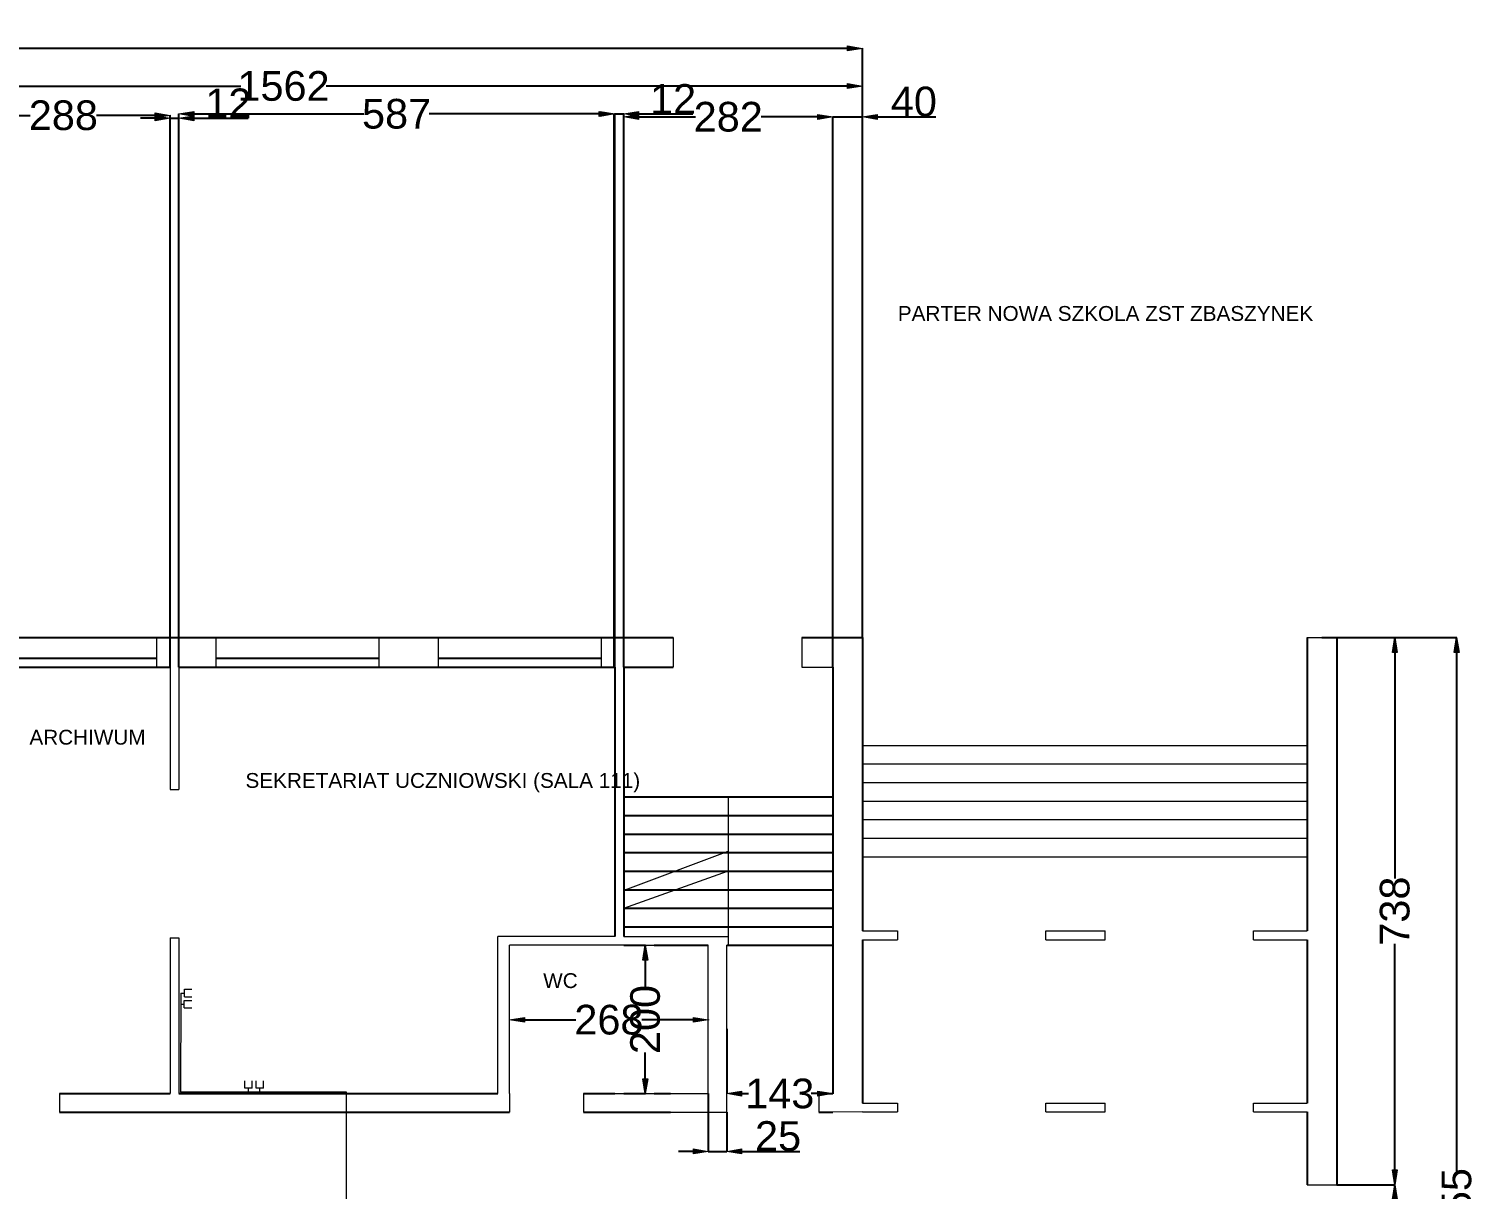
# Model space of a CAD drawing. Header units: inches. Extents: x -201 to 3621, y -2401 to 238.
# Drawn here: x 1669 to 3621, y -1327 to 238 of the extents above; entities that cross this region are included whole.
import ezdxf
from ezdxf.enums import TextEntityAlignment as Align

# ---------------------------------------------------------------- set-up
doc = ezdxf.new("R2010")
doc.units = ezdxf.units.IN
doc.header["$MEASUREMENT"] = 0
doc.layers.get('0').update_dxf_attribs({"lineweight": 0})
doc.layers.get('Defpoints').update_dxf_attribs({"lineweight": 0})
for name, color, linetype, lineweight in [('Gniazda - zarz.', 7, 'Continuous', 0), ('Kabel', 2, 'Continuous', 0), ('nazwy', 5, 'Continuous', 30), ('Przewiercenia', 42, 'Continuous', 0), ('wymiarowanie', 252, 'Continuous', 15), ('ściany', 7, 'Continuous', 35)]:
    doc.layers.add(name, color=color, linetype=linetype, lineweight=lineweight)
doc.styles.get("Standard").update_dxf_attribs({"font": 'arial.ttf', "height": 8})
doc.dimstyles.get("Standard").update_dxf_attribs({"dimtxt": 40, "dimasz": 20, "dimexe": 0.2, "dimexo": 0.05, "dimgap": 0.09, "dimtad": 0, "dimdec": 0, "dimzin": 0, "dimdsep": 46, "dimtxsty": 'Standard', "dimblk": 'VDDIM_DEFAULT', "dimcen": 0.09, "dimclre": 256, "dimclrt": 256, "dimadec": 0, "dimazin": 0, "dimtfac": 1, "dimtdec": 4, "dimtix": 1, "dimtmove": 0, "dimatfit": 3, "dimfxl": 0, "dimtolj": 1, "dimtzin": 0, "dimarcsym": 0})

# ---------------------------------------------------------------- blocks, each defined once
blk = doc.blocks.new('VDDIM_DEFAULT')
at = {"linetype": 'Continuous'}
blk.add_hatch(color=0, dxfattribs=at).paths.add_polyline_path([(0, 0), (-1, -0.1665), (-1, 0.1665)], flags=0)
at = {"color": 0, "linetype": 'Continuous'}
blk.add_lwpolyline([(0, 0), (-1, -0.1665), (-1, 0.1665), (0, 0)], dxfattribs=at)
blk = doc.blocks.new('*D35')
at = {"layer": 'Defpoints', "color": 0}
for p in [(-23, 211.3), (-23, 18), (2793, -583)]:
    blk.add_point(p, dxfattribs=at)
at = {"layer": 'wymiarowanie', "lineweight": -2}
for p, q in [((-23, 18.1), (-23, 211.5)), ((2793, -583), (2793, 211.5))]:
    blk.add_line(p, q, dxfattribs=at)
at = {"layer": 'wymiarowanie', "color": 0, "lineweight": -2}
for p, q in [((-3, 211.3), (1324.9, 211.3)), ((2773, 211.3), (1445.1, 211.3))]:
    blk.add_line(p, q, dxfattribs=at)
at = {"layer": 'wymiarowanie', "color": 0, "lineweight": -2, "xscale": 20, "yscale": 20, "zscale": 20}
for p, rotation in [((-23, 211.3), 180), ((2793, 211.3), 360)]:
    blk.add_blockref('VDDIM_DEFAULT', p, dxfattribs=dict(at, rotation=rotation))
at = {"layer": 'wymiarowanie', "insert": (1385, 211.3), "char_height": 40, "attachment_point": 5}
blk.add_mtext('\\A1;2816', dxfattribs=at)
blk = doc.blocks.new('*D37')
at = {"layer": 'Defpoints', "color": 0}
for p in [(2793, 160.5), (1231, 18), (2793, -583)]:
    blk.add_point(p, dxfattribs=at)
at = {"layer": 'wymiarowanie', "lineweight": -2}
for p, q in [((1231, 18.1), (1231, 160.7)), ((2793, -583), (2793, 160.7))]:
    blk.add_line(p, q, dxfattribs=at)
at = {"layer": 'wymiarowanie', "color": 0, "lineweight": -2}
for p, q in [((1251, 160.5), (1954.3, 160.5)), ((2773, 160.5), (2069.6, 160.5))]:
    blk.add_line(p, q, dxfattribs=at)
at = {"layer": 'wymiarowanie', "color": 0, "lineweight": -2, "xscale": 20, "yscale": 20, "zscale": 20}
for p, rotation in [((1231, 160.5), 180), ((2793, 160.5), 360)]:
    blk.add_blockref('VDDIM_DEFAULT', p, dxfattribs=dict(at, rotation=rotation))
at = {"layer": 'wymiarowanie', "insert": (2012, 160.5), "char_height": 40, "attachment_point": 5}
blk.add_mtext('\\A1;1562', dxfattribs=at)
blk = doc.blocks.new('*D47')
at = {"layer": 'Defpoints', "color": 0}
for p in [(2793, 119), (2793, -583), (2753, -623)]:
    blk.add_point(p, dxfattribs=at)
at = {"layer": 'wymiarowanie', "color": 0, "lineweight": -2}
for p, q in [((2733, 119), (2713, 119)), ((2753, 119), (2793, 119)), ((2813, 119), (2891.86, 119))]:
    blk.add_line(p, q, dxfattribs=at)
at = {"layer": 'wymiarowanie', "lineweight": -2}
for p, q in [((2753, -622.95), (2753, 119.2)), ((2793, -582.95), (2793, 119.2))]:
    blk.add_line(p, q, dxfattribs=at)
at = {"layer": 'wymiarowanie', "color": 0, "lineweight": -2, "xscale": 20, "yscale": 20, "zscale": 20}
blk.add_blockref('VDDIM_DEFAULT', (2753, 119), dxfattribs=at)
at = {"layer": 'wymiarowanie', "color": 0, "lineweight": -2, "xscale": 20, "yscale": 20, "zscale": 20, "rotation": 180}
blk.add_blockref('VDDIM_DEFAULT', (2793, 119), dxfattribs=at)
at = {"layer": 'wymiarowanie', "insert": (2862.43, 139.51), "char_height": 40, "attachment_point": 5}
blk.add_mtext('\\A1;40', dxfattribs=at)
blk = doc.blocks.new('*D48')
at = {"layer": 'Defpoints', "color": 0}
for p in [(2471, 123), (2459, -623), (2471, -623)]:
    blk.add_point(p, dxfattribs=at)
at = {"layer": 'wymiarowanie', "color": 0, "lineweight": -2}
for p, q in [((2439, 123), (2419, 123)), ((2459, 123), (2471, 123)), ((2491, 123), (2564.2, 123))]:
    blk.add_line(p, q, dxfattribs=at)
at = {"layer": 'wymiarowanie', "lineweight": -2}
for p, q in [((2459, -623), (2459, 123.2)), ((2471, -623), (2471, 123.2))]:
    blk.add_line(p, q, dxfattribs=at)
at = {"layer": 'wymiarowanie', "color": 0, "lineweight": -2, "xscale": 20, "yscale": 20, "zscale": 20}
blk.add_blockref('VDDIM_DEFAULT', (2459, 123), dxfattribs=at)
at = {"layer": 'wymiarowanie', "color": 0, "lineweight": -2, "xscale": 20, "yscale": 20, "zscale": 20, "rotation": 180}
blk.add_blockref('VDDIM_DEFAULT', (2471, 123), dxfattribs=at)
at = {"layer": 'wymiarowanie', "insert": (2537.6, 143.2), "char_height": 40, "attachment_point": 5}
blk.add_mtext('\\A1;12', dxfattribs=at)
blk = doc.blocks.new('*D49')
at = {"layer": 'Defpoints', "color": 0}
for p in [(2753, 119), (2471, -623), (2753, -622.95)]:
    blk.add_point(p, dxfattribs=at)
at = {"layer": 'wymiarowanie', "lineweight": -2}
for p, q in [((2471, -622.95), (2471, 119.2)), ((2753, -622.9), (2753, 119.2))]:
    blk.add_line(p, q, dxfattribs=at)
at = {"layer": 'wymiarowanie', "color": 0, "lineweight": -2}
for p, q in [((2491, 119), (2567.65, 119)), ((2733, 119), (2656.35, 119))]:
    blk.add_line(p, q, dxfattribs=at)
at = {"layer": 'wymiarowanie', "color": 0, "lineweight": -2, "xscale": 20, "yscale": 20, "zscale": 20}
for p, rotation in [((2471, 119), 180), ((2753, 119), 360)]:
    blk.add_blockref('VDDIM_DEFAULT', p, dxfattribs=dict(at, rotation=rotation))
at = {"layer": 'wymiarowanie', "insert": (2612, 119), "char_height": 40, "attachment_point": 5}
blk.add_mtext('\\A1;282', dxfattribs=at)
blk = doc.blocks.new('*D75')
at = {"layer": 'Defpoints', "color": 0}
for p in [(2316.9, -1098), (2585, -1098), (2585, -1098.5)]:
    blk.add_point(p, dxfattribs=at)
at = {"layer": 'wymiarowanie', "lineweight": -2}
for p, q in [((2316.9, -1098), (2316.9, -1098.7)), ((2585, -1098), (2585, -1098.7))]:
    blk.add_line(p, q, dxfattribs=at)
at = {"layer": 'wymiarowanie', "color": 0, "lineweight": -2}
for p, q in [((2336.9, -1098.5), (2406.3, -1098.5)), ((2565, -1098.5), (2495.6, -1098.5))]:
    blk.add_line(p, q, dxfattribs=at)
at = {"layer": 'wymiarowanie', "color": 0, "lineweight": -2, "xscale": 20, "yscale": 20, "zscale": 20, "rotation": 180}
blk.add_blockref('VDDIM_DEFAULT', (2316.9, -1098.5), dxfattribs=at)
at = {"layer": 'wymiarowanie', "color": 0, "lineweight": -2, "xscale": 20, "yscale": 20, "zscale": 20}
blk.add_blockref('VDDIM_DEFAULT', (2585, -1098.5), dxfattribs=at)
at = {"layer": 'wymiarowanie', "insert": (2451, -1098.5), "char_height": 40, "attachment_point": 5}
blk.add_mtext('\\A1;268', dxfattribs=at)
blk = doc.blocks.new('*D76')
at = {"layer": 'Defpoints', "color": 0}
for p in [(2471, -998), (2471, -1198), (2500, -1198)]:
    blk.add_point(p, dxfattribs=at)
at = {"layer": 'wymiarowanie', "lineweight": -2}
for p, q in [((2471.05, -998), (2500.2, -998)), ((2471.05, -1198), (2500.2, -1198))]:
    blk.add_line(p, q, dxfattribs=at)
at = {"layer": 'wymiarowanie', "color": 0, "lineweight": -2}
for p, q in [((2500, -1018), (2500, -1053.51)), ((2500, -1178), (2500, -1142.49))]:
    blk.add_line(p, q, dxfattribs=at)
at = {"layer": 'wymiarowanie', "color": 0, "lineweight": -2, "xscale": 20, "yscale": 20, "zscale": 20}
for p, rotation in [((2500, -998), 90), ((2500, -1198), 270)]:
    blk.add_blockref('VDDIM_DEFAULT', p, dxfattribs=dict(at, rotation=rotation))
at = {"layer": 'wymiarowanie', "insert": (2500, -1098), "char_height": 40, "attachment_point": 5, "rotation": 90}
blk.add_mtext('\\A1;200', dxfattribs=at)
blk = doc.blocks.new('*D78')
at = {"layer": 'Defpoints', "color": 0}
for p in [(2585, -1198), (2610, -1223), (2610, -1275.9)]:
    blk.add_point(p, dxfattribs=at)
at = {"layer": 'wymiarowanie', "lineweight": -2}
for p, q in [((2585, -1198), (2585, -1276.1)), ((2610, -1223), (2610, -1276.1))]:
    blk.add_line(p, q, dxfattribs=at)
at = {"layer": 'wymiarowanie', "color": 0, "lineweight": -2}
for p, q in [((2565, -1275.9), (2545, -1275.9)), ((2585, -1275.9), (2610, -1275.9)), ((2630, -1275.9), (2708.4, -1275.9))]:
    blk.add_line(p, q, dxfattribs=at)
at = {"layer": 'wymiarowanie', "color": 0, "lineweight": -2, "xscale": 20, "yscale": 20, "zscale": 20}
blk.add_blockref('VDDIM_DEFAULT', (2585, -1275.9), dxfattribs=at)
at = {"layer": 'wymiarowanie', "color": 0, "lineweight": -2, "xscale": 20, "yscale": 20, "zscale": 20, "rotation": 180}
blk.add_blockref('VDDIM_DEFAULT', (2610, -1275.9), dxfattribs=at)
at = {"layer": 'wymiarowanie', "insert": (2679.2, -1255.4), "char_height": 40, "attachment_point": 5}
blk.add_mtext('\\A1;25', dxfattribs=at)
blk = doc.blocks.new('*D79')
at = {"layer": 'Defpoints', "color": 0}
for p in [(1571, 121), (1571, -623), (1859, -623)]:
    blk.add_point(p, dxfattribs=at)
at = {"layer": 'wymiarowanie', "lineweight": -2}
for p, q in [((1571, -623), (1571, 121.2)), ((1859, -623), (1859, 121.2))]:
    blk.add_line(p, q, dxfattribs=at)
at = {"layer": 'wymiarowanie', "color": 0, "lineweight": -2}
for p, q in [((1591, 121), (1670.4, 121)), ((1839, 121), (1759.6, 121))]:
    blk.add_line(p, q, dxfattribs=at)
at = {"layer": 'wymiarowanie', "color": 0, "lineweight": -2, "xscale": 20, "yscale": 20, "zscale": 20}
for p, rotation in [((1571, 121), 180), ((1859, 121), 360)]:
    blk.add_blockref('VDDIM_DEFAULT', p, dxfattribs=dict(at, rotation=rotation))
at = {"layer": 'wymiarowanie', "insert": (1715, 121), "char_height": 40, "attachment_point": 5}
blk.add_mtext('\\A1;288', dxfattribs=at)
blk = doc.blocks.new('*D80')
at = {"layer": 'Defpoints', "color": 0}
for p in [(1871, 117.1), (1859, -623), (1871, -623)]:
    blk.add_point(p, dxfattribs=at)
at = {"layer": 'wymiarowanie', "lineweight": -2}
for p, q in [((1859, -623), (1859, 117.3)), ((1871, -623), (1871, 117.3))]:
    blk.add_line(p, q, dxfattribs=at)
at = {"layer": 'wymiarowanie', "color": 0, "lineweight": -2}
for p, q in [((1839, 117.1), (1819, 117.1)), ((1859, 117.1), (1871, 117.1)), ((1891, 117.1), (1964.2, 117.1))]:
    blk.add_line(p, q, dxfattribs=at)
at = {"layer": 'wymiarowanie', "color": 0, "lineweight": -2, "xscale": 20, "yscale": 20, "zscale": 20}
blk.add_blockref('VDDIM_DEFAULT', (1859, 117.1), dxfattribs=at)
at = {"layer": 'wymiarowanie', "color": 0, "lineweight": -2, "xscale": 20, "yscale": 20, "zscale": 20, "rotation": 180}
blk.add_blockref('VDDIM_DEFAULT', (1871, 117.1), dxfattribs=at)
at = {"layer": 'wymiarowanie', "insert": (1937.6, 137.3), "char_height": 40, "attachment_point": 5}
blk.add_mtext('\\A1;12', dxfattribs=at)
blk = doc.blocks.new('*D81')
at = {"layer": 'Defpoints', "color": 0}
for p in [(2458, 123), (1871, -623), (2458, -623)]:
    blk.add_point(p, dxfattribs=at)
at = {"layer": 'wymiarowanie', "lineweight": -2}
for p, q in [((1871, -622.95), (1871, 123.2)), ((2458, -622.95), (2458, 123.2))]:
    blk.add_line(p, q, dxfattribs=at)
at = {"layer": 'wymiarowanie', "color": 0, "lineweight": -2}
for p, q in [((1891, 123), (2120.29, 123)), ((2438, 123), (2208.71, 123))]:
    blk.add_line(p, q, dxfattribs=at)
at = {"layer": 'wymiarowanie', "color": 0, "lineweight": -2, "xscale": 20, "yscale": 20, "zscale": 20}
for p, rotation in [((1871, 123), 180), ((2458, 123), 360)]:
    blk.add_blockref('VDDIM_DEFAULT', p, dxfattribs=dict(at, rotation=rotation))
at = {"layer": 'wymiarowanie', "insert": (2164.5, 123), "char_height": 40, "attachment_point": 5}
blk.add_mtext('\\A1;587', dxfattribs=at)
blk = doc.blocks.new('*D82')
at = {"layer": 'Defpoints', "color": 0}
for p in [(2610, -1110.5), (2753, -1178), (2753, -1198)]:
    blk.add_point(p, dxfattribs=at)
at = {"layer": 'wymiarowanie', "lineweight": -2}
for p, q in [((2610, -1110.55), (2610, -1198.2)), ((2753, -1178.05), (2753, -1198.2))]:
    blk.add_line(p, q, dxfattribs=at)
at = {"layer": 'wymiarowanie', "color": 0, "lineweight": -2}
for p, q in [((2630, -1198), (2639.15, -1198)), ((2733, -1198), (2723.85, -1198))]:
    blk.add_line(p, q, dxfattribs=at)
at = {"layer": 'wymiarowanie', "color": 0, "lineweight": -2, "xscale": 20, "yscale": 20, "zscale": 20, "rotation": 180}
blk.add_blockref('VDDIM_DEFAULT', (2610, -1198), dxfattribs=at)
at = {"layer": 'wymiarowanie', "color": 0, "lineweight": -2, "xscale": 20, "yscale": 20, "zscale": 20}
blk.add_blockref('VDDIM_DEFAULT', (2753, -1198), dxfattribs=at)
at = {"layer": 'wymiarowanie', "insert": (2681.5, -1198), "char_height": 40, "attachment_point": 5}
blk.add_mtext('\\A1;143', dxfattribs=at)
blk = doc.blocks.new('*D87')
at = {"layer": 'Defpoints', "color": 0}
for p in [(3433, -1320.8), (3511.3, -1320.8), (3433, -1540.8)]:
    blk.add_point(p, dxfattribs=at)
at = {"layer": 'wymiarowanie', "lineweight": -2}
for p, q in [((3433, -1320.8), (3511.5, -1320.8)), ((3433, -1540.8), (3511.5, -1540.8))]:
    blk.add_line(p, q, dxfattribs=at)
at = {"layer": 'wymiarowanie', "color": 0, "lineweight": -2}
for p, q in [((3511.3, -1340.8), (3511.3, -1386.3)), ((3511.3, -1520.8), (3511.3, -1475.3))]:
    blk.add_line(p, q, dxfattribs=at)
at = {"layer": 'wymiarowanie', "color": 0, "lineweight": -2, "xscale": 20, "yscale": 20, "zscale": 20}
for p, rotation in [((3511.3, -1320.8), 89.9999999999996), ((3511.3, -1540.8), 269.9999999999996)]:
    blk.add_blockref('VDDIM_DEFAULT', p, dxfattribs=dict(at, rotation=rotation))
at = {"layer": 'wymiarowanie', "insert": (3511.3, -1430.8), "char_height": 40, "attachment_point": 5, "rotation": 90}
blk.add_mtext('\\A1;220', dxfattribs=at)
blk = doc.blocks.new('*D88')
at = {"layer": 'Defpoints', "color": 0}
for p in [(3413, -583), (3433, -1320.8), (3511.3, -1320.8)]:
    blk.add_point(p, dxfattribs=at)
at = {"layer": 'wymiarowanie', "lineweight": -2}
for p, q in [((3413, -583), (3511.5, -583)), ((3433.1, -1320.8), (3511.5, -1320.8))]:
    blk.add_line(p, q, dxfattribs=at)
at = {"layer": 'wymiarowanie', "color": 0, "lineweight": -2}
for p, q in [((3511.3, -603), (3511.3, -907.8)), ((3511.3, -1300.8), (3511.3, -996))]:
    blk.add_line(p, q, dxfattribs=at)
at = {"layer": 'wymiarowanie', "color": 0, "lineweight": -2, "xscale": 20, "yscale": 20, "zscale": 20}
for p, rotation in [((3511.3, -583), 89.99999999999977), ((3511.3, -1320.8), 269.9999999999997)]:
    blk.add_blockref('VDDIM_DEFAULT', p, dxfattribs=dict(at, rotation=rotation))
at = {"layer": 'wymiarowanie', "insert": (3511.3, -951.9), "char_height": 40, "attachment_point": 5, "rotation": 90}
blk.add_mtext('\\A1;738', dxfattribs=at)
blk = doc.blocks.new('*D89')
at = {"layer": 'Defpoints', "color": 0}
for p in [(3413, -583), (3594.6, -583), (3433, -2138.1)]:
    blk.add_point(p, dxfattribs=at)
at = {"layer": 'wymiarowanie', "lineweight": -2}
for p, q in [((3413.1, -583), (3594.8, -583)), ((3433.1, -2138.1), (3594.8, -2138.1))]:
    blk.add_line(p, q, dxfattribs=at)
at = {"layer": 'wymiarowanie', "color": 0, "lineweight": -2}
for p, q in [((3594.6, -603), (3594.6, -1302.5)), ((3594.6, -2118.1), (3594.6, -1418.5))]:
    blk.add_line(p, q, dxfattribs=at)
at = {"layer": 'wymiarowanie', "color": 0, "lineweight": -2, "xscale": 20, "yscale": 20, "zscale": 20}
for p, rotation in [((3594.6, -583), 89.9999999999999), ((3594.6, -2138.1), 269.9999999999999)]:
    blk.add_blockref('VDDIM_DEFAULT', p, dxfattribs=dict(at, rotation=rotation))
at = {"layer": 'wymiarowanie', "insert": (3594.6, -1360.5), "char_height": 40, "attachment_point": 5, "rotation": 90}
blk.add_mtext('\\A1;1555', dxfattribs=at)
blk = doc.blocks.new('VDRAWCLIP1617955806')
at = {"layer": 'Gniazda - zarz.', "linetype": 'Continuous', "lineweight": 0}
for p, q in [((0, 5), (0, 15)), ((10, 5), (0, 5)), ((5, 0), (5, 5)), ((10, 5), (10, 15))]:
    blk.add_line(p, q, dxfattribs=at)
blk = doc.blocks.new('VDRAWCLIP1617955803')
at = {"layer": 'Gniazda - zarz.', "linetype": 'Continuous', "lineweight": 0}
for p, q in [((0, 5), (0, 15)), ((10, 5), (0, 5)), ((5, 0), (5, 5)), ((10, 5), (10, 15))]:
    blk.add_line(p, q, dxfattribs=at)
blk = doc.blocks.new('VDRAWCLIP1617955835')
at = {"layer": 'Gniazda - zarz.', "linetype": 'Continuous'}
for name, p in [('VDRAWCLIP1617955803', (0, 0.1)), ('VDRAWCLIP1617955806', (15.1, 0))]:
    blk.add_blockref(name, p, dxfattribs=at)
blk = doc.blocks.new('VDRAWCLIP1617955869')
at = {"layer": 'Gniazda - zarz.', "linetype": 'Continuous'}
blk.add_blockref('VDRAWCLIP1617955835', (0, 0), dxfattribs=at)
blk = doc.blocks.new('VDRAWCLIP1617955873')
at = {"layer": 'Gniazda - zarz.', "linetype": 'Continuous'}
blk.add_blockref('VDRAWCLIP1617955835', (0, 0), dxfattribs=at)
blk = doc.blocks.new('VDRAWCLIP1617955890')
at = {"layer": 'Gniazda - zarz.', "linetype": 'Continuous', "rotation": 270.0000000000008}
blk.add_blockref('VDRAWCLIP1617955873', (0, 25.1), dxfattribs=at)

msp = doc.modelspace()

# ---------------------------------------------------------------- linework, layer by layer
at = {"linetype": 'Continuous', "lineweight": 25}
for p, q in [((2753, 18), (2753, 18)), ((2793, 18), (2793, 18))]:
    msp.add_line(p, q, dxfattribs=at)
at = {"lineweight": 25}
msp.add_line((2793, -10), (2793, -10), dxfattribs=at)
at = {"layer": 'Kabel', "linetype": 'Continuous', "lineweight": 0}
for p, q in [((1873.3, -1062.3), (1873, -1196)), ((2097, -1196), (1873, -1196)), ((2097, -1198), (2097, -1196)), ((2097, -1498), (2097, -1223))]:
    msp.add_line(p, q, dxfattribs=at)
at = {"layer": 'Przewiercenia', "linetype": 'Continuous', "lineweight": 0}
msp.add_line((2097, -1223), (2097, -1198), dxfattribs=at)
at = {"layer": 'ściany', "linetype": 'Continuous', "lineweight": 25}
for p, q in [((1232, -583), (2537.9, -583)), ((2711.3, -583), (2793, -583)), ((2793, -583), (2793, -978.5)), ((3393, -583), (3393, -978.5)), ((3433, -583), (3433, -1320.8)), ((3433, -583), (3433, -1320.8)), ((1572, -623), (1859, -623)), ((1620.6, -611), (1840.6, -611)), ((1871, -623), (2458, -623)), ((1920.6, -611), (2140.6, -611)), ((2220.6, -611), (2440.6, -611)), ((2459, -623), (2459, -986)), ((2471, -623), (2537.9, -623)), ((2471, -623), (2471, -986)), ((2753, -623), (2753, -1198)), ((2793, -611), (2793, -611)), ((2753, -648), (2753, -648)), ((2753, -748), (2753, -748)), ((2753, -773), (2753, -773)), ((2471, -798), (2753, -798)), ((2471, -823), (2753, -823)), ((2471, -848), (2753, -848)), ((2471, -873), (2753, -873)), ((2471, -898), (2753, -898)), ((2471, -923), (2753, -923)), ((2471, -948), (2753, -948)), ((2471, -973), (2753, -973)), ((2793, -990.5), (2793, -1210.7)), ((3393, -990.5), (3393, -1210.7)), ((2471, -998), (2500, -998)), ((2512, -998), (2585, -998)), ((2610, -998), (2753, -998)), ((1710, -1198), (1859, -1198)), ((1871, -1198), (2301, -1198)), ((2416.9, -1198), (2459, -1198)), ((2459, -1198), (2459, -1198)), ((2459, -1198), (2459, -1198)), ((2471, -1198), (2471, -1198)), ((2471, -1198), (2500, -1198)), ((2471, -1198), (2471, -1198)), ((2512, -1198), (2534, -1198)), ((2734, -1198), (2753, -1198)), ((1710, -1223), (2316.9, -1223)), ((2416.9, -1223), (2534, -1223)), ((2734, -1223), (2753, -1223)), ((2793, -1222.7), (2793, -1222.7)), ((3393, -1222.7), (3393, -1320.8))]:
    msp.add_line(p, q, dxfattribs=at)
at = {"layer": 'ściany', "linetype": 'Continuous', "lineweight": 0}
for p, q in [((1840.6, -583), (1840.6, -623)), ((1920.6, -583), (1920.6, -623)), ((2140.6, -583), (2140.6, -623)), ((2220.6, -583), (2220.6, -623)), ((2440.6, -583), (2440.6, -623)), ((2537.9, -583), (2537.9, -623)), ((2711.3, -583), (2711.3, -623)), ((3393, -583), (3433, -583)), ((1859, -623), (1859, -788)), ((1871, -623), (1871, -788)), ((2458, -623), (2459, -623)), ((2471, -623), (2471, -623)), ((2711.3, -623), (2753, -622.9)), ((2793, -728.5), (3393, -728.5)), ((2792.6, -760.5), (2792.6, -760.5)), ((2793, -753.5), (3393, -753.5)), ((2793, -778.5), (3393, -778.5)), ((1859, -788), (1871, -788)), ((2612, -798), (2612, -998)), ((2793, -803.5), (3393, -803.5)), ((2793, -828.5), (3393, -828.5)), ((2793, -853.5), (3393, -853.5)), ((2473, -923), (2612, -871)), ((2793, -878.5), (3393, -878.5)), ((2471, -948), (2611, -898)), ((1859, -988), (1871, -988)), ((1859, -988), (1859, -1198)), ((1871, -988), (1871, -1198)), ((2316.9, -986), (2301, -986)), ((2301, -997), (2301, -986)), ((2459, -986), (2316.9, -986)), ((2471, -986), (2612, -986)), ((2793, -978.5), (2840.5, -978.5)), ((2793, -990.5), (2840.5, -990.5)), ((2840.5, -978.5), (2840.5, -990.5)), ((3040.5, -978.5), (3120.5, -978.5)), ((3040.5, -990.5), (3040.5, -978.5)), ((3040.5, -990.5), (3120.5, -990.5)), ((3120.5, -990.5), (3120.5, -978.5)), ((3320.5, -978.5), (3393, -978.5)), ((3320.5, -990.5), (3320.5, -978.5)), ((3320.5, -990.5), (3393, -990.5)), ((2301, -1198), (2301, -997)), ((2316.9, -1198), (2316.9, -998)), ((2459, -998), (2316.9, -998)), ((2471, -998), (2459, -998)), ((2500, -998), (2512, -998)), ((2585, -1198), (2585, -998)), ((2610, -1223), (2610, -998)), ((1710, -1198), (1710, -1223)), ((2316.9, -1198), (2316.9, -1223)), ((2416.9, -1198), (2416.9, -1223)), ((2459, -1198), (2471, -1198)), ((2500, -1198), (2512, -1198)), ((2534, -1198), (2585, -1198)), ((2734, -1198), (2734, -1223)), ((2534, -1223), (2610, -1223)), ((2793, -1222.7), (2753, -1223)), ((2793, -1210.7), (2840.5, -1210.7)), ((2793, -1222.7), (2840.5, -1222.7)), ((2840.5, -1210.7), (2840.5, -1222.7)), ((3040.5, -1210.7), (3120.5, -1210.7)), ((3040.5, -1222.7), (3040.5, -1210.7)), ((3040.5, -1222.7), (3120.5, -1222.7)), ((3120.5, -1222.7), (3120.5, -1210.7)), ((3320.5, -1210.7), (3393, -1210.7)), ((3320.5, -1222.7), (3320.5, -1210.7)), ((3320.5, -1222.7), (3393, -1222.7)), ((3393, -1320.8), (3433, -1320.8))]:
    msp.add_line(p, q, dxfattribs=at)

# ---------------------------------------------------------------- block references
at = {"layer": 'Gniazda - zarz.', "linetype": 'Continuous'}
for name, p in [('VDRAWCLIP1617955890', (1873.2, -1082.4)), ('VDRAWCLIP1617955869', (1959.8, -1195.8))]:
    msp.add_blockref(name, p, dxfattribs=at)

# ---------------------------------------------------------------- texts
at = {"layer": 'nazwy', "linetype": 'Continuous', "lineweight": 0}
for s, p in [('ARCHIWUM', (1669.2, -733.4)), ('SEKRETARIAT UCZNIOWSKI (SALA 111)', (1960.7, -791.7))]:
    msp.add_text(s, height=20, rotation=360, dxfattribs=at).set_placement(p, align=Align.BOTTOM_LEFT)
msp.add_text('WC', height=20, dxfattribs=at).set_placement((2362.3, -1061.6), align=Align.BOTTOM_LEFT)
at = {"layer": 'wymiarowanie', "linetype": 'Continuous', "lineweight": 0}
msp.add_text(' PARTER NOWA SZKOLA ZST ZBASZYNEK', height=20, dxfattribs=at).set_placement((2833, -162), align=Align.BOTTOM_LEFT)

# ---------------------------------------------------------------- dimensions: what is measured, and where the dimension line sits
for base, p1, p2, picture, middle in [((-23, 211.3), (2793, -583), (-23, 18), '*D35', (1385, 211.3)), ((2793, 160.5), (1231, 18), (2793, -583), '*D37', (2012, 160.5)), ((1871, 117.1), (1859, -623), (1871, -623), '*D80', (1937.6, 137.3)), ((2471, 123), (2459, -623), (2471, -623), '*D48', (2537.6, 143.2)), ((2793, 119), (2753, -623), (2793, -583), '*D47', (2862.4, 139.5)), ((1571, 121), (1859, -623), (1571, -623), '*D79', (1715, 121)), ((2458, 123), (1871, -623), (2458, -623), '*D81', (2164.5, 123)), ((2753, 119), (2471, -623), (2753, -623), '*D49', (2612, 119)), ((2585, -1098.5), (2316.9, -1098), (2585, -1098), '*D75', (2451, -1098.5)), ((2753, -1198), (2610, -1110.5), (2753, -1198), '*D82', (2681.5, -1198)), ((2610, -1275.9), (2585, -1198), (2610, -1223), '*D78', (2679.2, -1255.4))]:
    dim = msp.add_linear_dim(base=base, p1=p1, p2=p2, dimstyle='Standard', dxfattribs=at)
    dim.commit()
    dim.dimension.update_dxf_attribs({"geometry": picture, "text_midpoint": middle})
for base, p1, p2, picture, middle in [((3511.3, -1320.8), (3413, -583), (3433, -1320.8), '*D88', (3511.3, -951.9)), ((3594.6, -583), (3433, -2138.1), (3413, -583), '*D89', (3594.6, -1360.5)), ((2500, -1198), (2471, -998), (2471, -1198), '*D76', (2500, -1098)), ((3511.3, -1320.8), (3433, -1540.8), (3433, -1320.8), '*D87', (3511.3, -1430.8))]:
    dim = msp.add_linear_dim(base=base, p1=p1, p2=p2, angle=90, dimstyle='Standard', dxfattribs=at)
    dim.commit()
    dim.dimension.update_dxf_attribs({"geometry": picture, "text_midpoint": middle})

doc.saveas('drawing.dxf')
